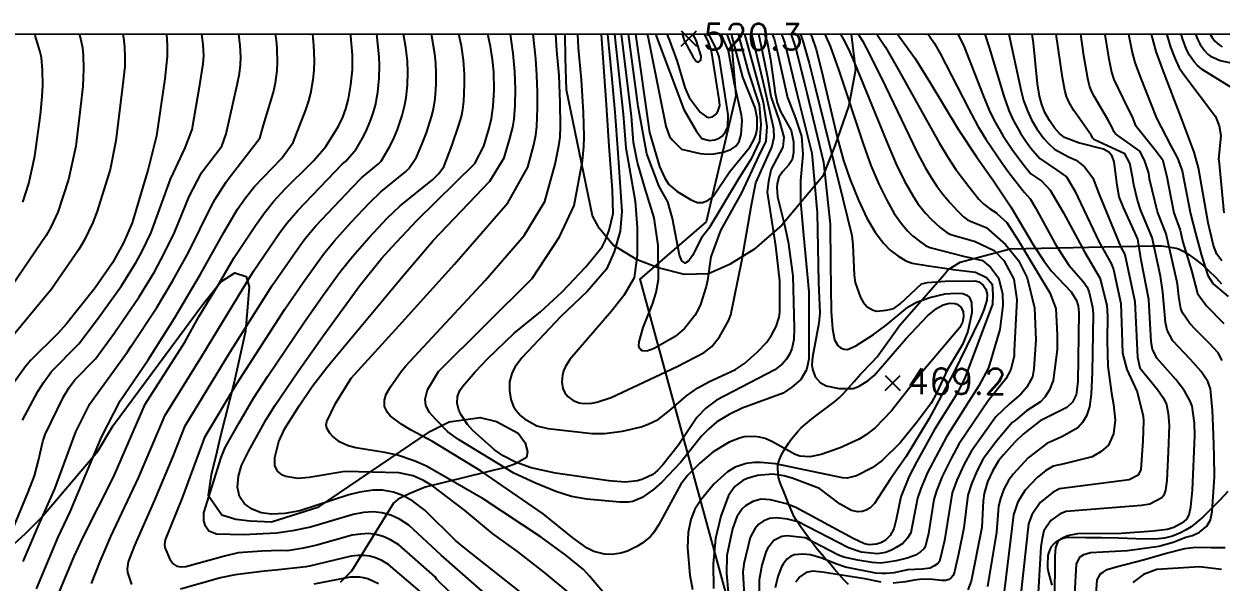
# Model space of a CAD drawing. Extents: x 197794 to 200030, y 561152 to 563931.
# Drawn here: x 199216 to 199633.7, y 563735.9 to 563930.8 of the extents above; entities that cross this region are included whole.
import ezdxf

# ---------------------------------------------------------------- set-up
doc = ezdxf.new("R2010")
doc.units = 0
for name, color, linetype in [('F0017111', 30, 'CONTINUOUS'), ('F0017114', 7, 'CONTINUOUS'), ('F0027132', 7, 'CONTINUOUS'), ('F0027217', 7, 'CONTINUOUS'), ('G0018112', 7, 'G0018112'), ('G0037213', 32, 'CONTINUOUS'), ('H0017334', 7, 'CONTINUOUS')]:
    doc.layers.add(name, color=color, linetype=linetype)
doc.styles.add('NGSW', font='romans.shx', dxfattribs={"bigfont": 'ngsw.shx'})
doc.linetypes.add('G0018112', pattern='A,25,0,[131,ltypeshp.shx,S=1.768,R=90,X=1.768,Y=-1.768],-6.75,[133,ltypeshp.shx,S=0.75,R=0,X=0,Y=0],-8.75,0,[131,ltypeshp.shx,S=1.768,R=270,X=-1.768,Y=1.768]', length=40.5)

# ---------------------------------------------------------------- blocks, each defined once
blk = doc.blocks.new('F0027217')
at = {"layer": 'F0027217'}
for p, q in [((-2.652, 2.652), (2.652, -2.652)), ((-2.652, -2.652), (2.652, 2.652))]:
    blk.add_line(p, q, dxfattribs=at)

msp = doc.modelspace()

# ---------------------------------------------------------------- linework, layer by layer
at = {"layer": 'F0017111', "flags": 128}
for points, elevation in [([(199235.299, 563927.244), (199235.84, 563925.25), (199236.43, 563922.4), (199236.69, 563919.88), (199236.79, 563915.1), (199236.49, 563908.96), (199235.77, 563901.89), (199234.05, 563888.06), (199231.52, 563876.47), (199227.8, 563864.98), (199225.37, 563859.8), (199223.77, 563856.84), (199199.67, 563821.57)], 390), ([(199205.21, 563738.12), (199217.44, 563767.31), (199219.62, 563772.98), (199221.05, 563778.28), (199222.55, 563784.99), (199223.43, 563787.44), (199229.84, 563800.55), (199231.75, 563803.78), (199233.79, 563806.52), (199240.94, 563813.81), (199247.58, 563822.94), (199256.15, 563835.5), (199261.5, 563844.22), (199264.92, 563850.6), (199268.52, 563857.98), (199273.69, 563870.47), (199277.97, 563878.72), (199278.9, 563880.02), (199285.07, 563888.07), (199286.55, 563892.41), (199290.43, 563909.46), (199291.19, 563913.49), (199291.53, 563916.44), (199291.63, 563919.15), (199291.44, 563923.27), (199290.92, 563927.236)], 410), ([(199250.52, 563927.242), (199250.77, 563925.91), (199251.11, 563922.71), (199251.22, 563919.3), (199251.14, 563915.84), (199250.43, 563908.88), (199248.09, 563889.97), (199246.09, 563879.99), (199241.5, 563865.39), (199240.04, 563861.41), (199237.1, 563855.34), (199235.19, 563852.01), (199225.6, 563838.11), (199209.39, 563818.57)], 395), ([(199215.5, 563792.41), (199220.81, 563802.48), (199222.9, 563805.73), (199225.62, 563809.38), (199235.16, 563819.1), (199241.7, 563827.64), (199250, 563839.27), (199255.17, 563847.55), (199257.14, 563851.15), (199260.35, 563857.97), (199267.15, 563876.59), (199268.12, 563878.74), (199272.24, 563887.5), (199274.66, 563893.95), (199277.53, 563910.18), (199278.56, 563916.86), (199278.74, 563919.73), (199278.56, 563923.62), (199278.06, 563927.238)], 405), ([(199215.56, 563868.55), (199217.66, 563875.02), (199219.84, 563884.61), (199221.72, 563899.04), (199222.38, 563905.41), (199222.54, 563909.22), (199222.46, 563914.65), (199222.09, 563919), (199221.58, 563921.36), (199219.95, 563926.73), (199219.761, 563927.246)], 385), ([(199215.75, 563743.12), (199220.79, 563755.02), (199226.8, 563768.44), (199234.12, 563788.33), (199238.94, 563798.14), (199252.07, 563816.24), (199253.45, 563818.23), (199262.31, 563831.74), (199267.84, 563840.89), (199271.24, 563846.98), (199273.48, 563851.22), (199281.2, 563866.84), (199282.74, 563869.6), (199286.38, 563875.41), (199287.64, 563877), (199298.28, 563890.9), (199299.56, 563895.37), (199303.01, 563906.97), (199303.73, 563910.22), (199304.31, 563914.45), (199304.47, 563917.32), (199304.36, 563922.15), (199304.1, 563925.08), (199303.719, 563927.235)], 415), ([(199220.35, 563733.48), (199227.94, 563751.62), (199232.11, 563760.39), (199243.07, 563786.43), (199249.61, 563799.17), (199259.33, 563813.52), (199268.47, 563827.97), (199277.57, 563843.36), (199285.76, 563857.99), (199290.54, 563866.1), (199293.27, 563870.03), (199296.39, 563873.97), (199305.86, 563883.82), (199309.93, 563889.4), (199314.38, 563900.78), (199315.43, 563903.91), (199316.12, 563906.63), (199316.93, 563911.39), (199317.25, 563914.66), (199317.35, 563917.95), (199317.16, 563923.3), (199316.73, 563927.233)], 420), ([(199239.6, 563735.36), (199242.56, 563743.02), (199246.31, 563751.74), (199255.95, 563772.3), (199265.27, 563794.18), (199278.11, 563814.79), (199296.12, 563844.44), (199305.3, 563857.97), (199307.83, 563861.3), (199311.5, 563865.59), (199327.06, 563881.84), (199328.32, 563882.9), (199331.94, 563887.08), (199334.09, 563890.92), (199335.27, 563893.14), (199336.85, 563896.69), (199337.84, 563899.56), (199338.6, 563902.4), (199339.45, 563906.99), (199339.96, 563911.86), (199340.09, 563916.41), (199339.94, 563919.3), (199339.129, 563927.23)], 430), ([(199253.61, 563735.09), (199252.26, 563739.24), (199252.14, 563740.55), (199252.51, 563742.97), (199254.72, 563748.71), (199261.5, 563764.2), (199267.91, 563779.52), (199272.25, 563790.42), (199287.86, 563816), (199302.65, 563839.46), (199312.27, 563853.33), (199314.16, 563855.83), (199317.87, 563860.23), (199330.59, 563873.79), (199333.81, 563876.98), (199339.75, 563881.86), (199340.63, 563882.8), (199343.47, 563887.61), (199344.92, 563890.57), (199346.31, 563893.87), (199347.93, 563898.83), (199348.78, 563902.06), (199349.32, 563904.93), (199349.79, 563909.34), (199349.96, 563913.95), (199349.8, 563917.93), (199349.2, 563922.56), (199348.421, 563927.229)], 435), ([(199383.23, 563714.19), (199360.1, 563736.82), (199359.42, 563737.66), (199346.76, 563748.88), (199343.93, 563750.63), (199341.34, 563751.79), (199338.77, 563752.49), (199336.26, 563752.8), (199333.48, 563752.65), (199330.54, 563752.23), (199318.2, 563748.79), (199313.58, 563747.73), (199307.98, 563746.82), (199305.52, 563746.9), (199298.98, 563746.73), (199290.73, 563746.07), (199285.93, 563744.89), (199273.81, 563741.54), (199272.45, 563741.26), (199270.86, 563741.11), (199269.62, 563741.36), (199267.84, 563742.54), (199267.29, 563743.3), (199265.32, 563747.98), (199265.16, 563748.96), (199265.41, 563750.58), (199271.29, 563765.27), (199279.23, 563786.66), (199290.12, 563804.99), (199307.06, 563831.22), (199313.38, 563840.47), (199320.49, 563850.36), (199324.24, 563854.86), (199330.2, 563861.55), (199336.65, 563868.36), (199340.55, 563872.13), (199349.16, 563879.1), (199350.23, 563880.25), (199352.94, 563884.27), (199354.87, 563888.64), (199356.44, 563892.77), (199358.21, 563898.27), (199358.92, 563901.04), (199359.48, 563904.63), (199359.8, 563909.64), (199359.84, 563913.56), (199359.68, 563917.02), (199359.3, 563920.3), (199358.215, 563927.227)], 440), ([(199391.96, 563718.59), (199361.62, 563745.24), (199350.29, 563755.71), (199346.98, 563757.85), (199344, 563759.19), (199340.9, 563760.05), (199337.87, 563760.38), (199334.49, 563760.13), (199330.9, 563759.52), (199315.94, 563755.06), (199309.71, 563753.8), (199304.14, 563752.92), (199292.59, 563752.43), (199283.19, 563752.62), (199280.45, 563753.7), (199279.38, 563755.46), (199278.79, 563757.22), (199278.79, 563760.06), (199284.75, 563779.35), (199286.2, 563782.89), (199291.04, 563791.51), (199296.12, 563800.09), (199301.1, 563807.79), (199313.88, 563826.8), (199320.16, 563835.68), (199326.2, 563844.06), (199330.61, 563849.5), (199336.41, 563856.22), (199342.71, 563862.94), (199347.29, 563867.28), (199358.57, 563876.34), (199360.68, 563878.42), (199362.54, 563880.88), (199365.32, 563888.2), (199367.76, 563895.36), (199368.64, 563898.44), (199369.12, 563900.85), (199369.45, 563903.7), (199369.75, 563909.56), (199369.74, 563913.24), (199369.39, 563918.13), (199368.62, 563923.08), (199367.764, 563927.226)], 445), ([(199406.56, 563731.78), (199397.62, 563739.19), (199388.22, 563746.53), (199379.46, 563752.82), (199369.65, 563761), (199358.57, 563769.5), (199355.36, 563771.4), (199351.8, 563772.95), (199346.78, 563774.08), (199327.94, 563774.46), (199315.51, 563772.43), (199311.54, 563772.1), (199307.31, 563772.75), (199306.15, 563773.23), (199304.42, 563774.66), (199303.53, 563776.59), (199303.5, 563779.41), (199304.9, 563784.98), (199307.05, 563789.5), (199311.99, 563797.4), (199316.61, 563804.12), (199321.65, 563810.83), (199323.73, 563813.31), (199347.61, 563842.04), (199358.77, 563855.16), (199378.6, 563875.86), (199383.49, 563884.01), (199385.55, 563890.78), (199386.55, 563894.72), (199386.98, 563897.49), (199387.37, 563902.25), (199387.47, 563907.93), (199387.24, 563914.13), (199386.66, 563920.44), (199385.801, 563927.224)], 455), ([(199427.03, 563721.73), (199413.34, 563737.93), (199411.18, 563740.24), (199405.1, 563745.29), (199396.41, 563751.55), (199376.24, 563764.92), (199356.39, 563776.31), (199352.17, 563778.21), (199346.28, 563780.2), (199341.96, 563781.17), (199331.83, 563782.78), (199329.13, 563783.41), (199326.12, 563784.87), (199323.66, 563786.83), (199322.67, 563787.93), (199321.7, 563789.65), (199321.49, 563790.77), (199321.7, 563791.98), (199324.69, 563798.29), (199330.16, 563807.13), (199346.96, 563825.42), (199366.21, 563846.85), (199384.81, 563868.28), (199391.79, 563880.78), (199393.95, 563888.57), (199394.64, 563891.87), (199394.97, 563894.93), (199395.21, 563901.45), (199395.21, 563907.03), (199394.98, 563912.83), (199394.55, 563918.56), (199393.708, 563927.222)], 460), ([(199480.34, 563927.211), (199481.45, 563924.06), (199482.78, 563918.73), (199485.74, 563906.17), (199490.86, 563885.6), (199492.73, 563864.86), (199493.24, 563840.53), (199493.7, 563829.84), (199493.34, 563826.26), (199491.12, 563814.36), (199490.9, 563811.76), (199491.1, 563810.21), (199492.1, 563807.51), (199493.8, 563805.54), (199495.95, 563804.38), (199500.47, 563803.5), (199505.28, 563803.51), (199507.17, 563804.19), (199510.4, 563806.18), (199512.6, 563808.02), (199523.74, 563820.86), (199531.27, 563828.8), (199534.37, 563831.41), (199536.74, 563832.65), (199538.91, 563833.23), (199540.8, 563833.18), (199541.59, 563832.88), (199542.87, 563831.81), (199543.67, 563830.31), (199543.86, 563828.52), (199543.47, 563826.59), (199542.56, 563824.73), (199528.52, 563808.13), (199518.67, 563795.7), (199513, 563789.79), (199509.64, 563787.16), (199507.41, 563785.81), (199500.78, 563782.71), (199494.21, 563780.39), (199490.16, 563779.61), (199486.73, 563779.87), (199485.08, 563780.37), (199476.96, 563784.92), (199474.62, 563785.96), (199472.69, 563786.49), (199470.85, 563786.75), (199467.34, 563786.58), (199465.61, 563786.17), (199462.06, 563784.77), (199456.45, 563781.37), (199451.77, 563777.4), (199447.6, 563773.23), (199445.23, 563770.02), (199437.37, 563755.76), (199435.66, 563753.03), (199434.59, 563751.79), (199431.94, 563749.59), (199429.78, 563748.27), (199426.61, 563746.69), (199424.29, 563746.01), (199421.28, 563745.57), (199418.52, 563745.64), (199414.8, 563746.53), (199412.46, 563747.71), (199407.51, 563751.38), (199397.19, 563759.73), (199375.52, 563774.61), (199358.56, 563784.99), (199351.1, 563788.94), (199347.86, 563790.91), (199343.78, 563793.98), (199342.87, 563795.05), (199341.84, 563797.2), (199341.77, 563799.4), (199342.41, 563801.53), (199343.86, 563804.1), (199347.58, 563809.36), (199349.27, 563811.44), (199376.93, 563841.16), (199390.49, 563856.91), (199397.71, 563868.72), (199401.33, 563881.85), (199402.62, 563888.18), (199403.03, 563891.28), (199403.19, 563895.05), (199403.13, 563903.31), (199402.7, 563912.78), (199401.96, 563921.47), (199401.584, 563927.221)], 465), ([(199477.08, 563927.211), (199477.7, 563925.59), (199478.6, 563922.24), (199482.25, 563905.51), (199482.36, 563905.08), (199485.25, 563897.87), (199487.29, 563891.58), (199487.8, 563885.13), (199486.95, 563876.08), (199486.95, 563868.6), (199487.97, 563857.05), (199489.88, 563837.17), (199489.85, 563813.77), (199489.04, 563809.93), (199487.04, 563806.66), (199483.96, 563803.95), (199480.87, 563801.85), (199466.55, 563796.66), (199462.1, 563794.45), (199457.74, 563791.78), (199454.9, 563789.36), (199452.37, 563786.81), (199445.18, 563777.73), (199438.59, 563770.74), (199435.69, 563768.25), (199431.68, 563765.45), (199428.42, 563764.04), (199426.89, 563763.74), (199423.92, 563763.74), (199412.36, 563764.79), (199407.02, 563765.77), (199401.54, 563767.53), (199394.24, 563770.5), (199386.88, 563773.86), (199367.65, 563785.67), (199363.92, 563788.35), (199359.54, 563792.71), (199357.44, 563795.12), (199356.17, 563797.55), (199356.01, 563799.76), (199356.82, 563802.98), (199360.62, 563809.37), (199393.34, 563841.82), (199402.9, 563856.39), (199407.99, 563867.4), (199410.86, 563882.91), (199411.34, 563887.85), (199411.42, 563891.5), (199411.17, 563899.86), (199410.5, 563911.2), (199409.54, 563922.44), (199409.308, 563927.22)], 470), ([(199419.582, 563927.219), (199421.03, 563912.81), (199422.17, 563899.92), (199423.18, 563885.75), (199424.65, 563865.25), (199424.01, 563858.38), (199421.93, 563851.19), (199419.31, 563845.18), (199412.52, 563837.37), (199403.31, 563828.65), (199389.78, 563814.25), (199387.26, 563810.9), (199386.2, 563808.71), (199385.45, 563805.8), (199385.35, 563802.8), (199385.93, 563799.61), (199386.82, 563797.23), (199387.68, 563795.8), (199389.36, 563793.94), (199390.69, 563792.85), (199394.94, 563790.46), (199398.83, 563789.52), (199414.2, 563787.75), (199418.5, 563787.81), (199424.82, 563788.55), (199431.34, 563790.09), (199433.83, 563790.97), (199437.24, 563792.68), (199441.01, 563795.52), (199447.16, 563800.89), (199451.11, 563803.76), (199455.19, 563805.92), (199464.21, 563810.09), (199467.46, 563812.2), (199471.87, 563816.18), (199475.15, 563819.68), (199476.84, 563822.06), (199478.47, 563825.15), (199479.49, 563828.42), (199479.73, 563830.17), (199479.69, 563841.1), (199478.33, 563853.34), (199475.46, 563871.97), (199475.89, 563875.84), (199476.75, 563879.85), (199480.91, 563887.74), (199481.2, 563891.18), (199479.62, 563897.05), (199476.68, 563905.45), (199475.55, 563912.02), (199473.65, 563921.16), (199472.395, 563927.212)], 480), ([(199422.044, 563927.219), (199425.05, 563899.22), (199425.96, 563887.53), (199429.28, 563868.92), (199429.92, 563859.65), (199429.92, 563850.07), (199428.96, 563842.12), (199425.34, 563835.99), (199421.03, 563830.43), (199406.51, 563813.63), (199404.94, 563811.16), (199404.29, 563809.65), (199403.85, 563808.11), (199403.61, 563805.78), (199404.05, 563803.44), (199404.75, 563801.98), (199405.76, 563800.71), (199407.65, 563799.27), (199409.75, 563798.46), (199411.2, 563798.25), (199414.17, 563798.38), (199415.93, 563798.72), (199420.91, 563800.29), (199443.89, 563811.15), (199453.29, 563816.04), (199455.99, 563818.11), (199458.64, 563821.47), (199461.81, 563827.14), (199462.69, 563829.17), (199466.47, 563847.99), (199469.88, 563867.55), (199471.31, 563875.29), (199476.9, 563887.74), (199477.76, 563891.18), (199477.61, 563894.18), (199475.31, 563904.46), (199473.91, 563910.71), (199470.017, 563927.212)], 485), ([(199467.459, 563927.212), (199473.93, 563903.47), (199475.18, 563894.97), (199474.86, 563889.85), (199472.3, 563884.58), (199466.39, 563871.8), (199459.04, 563858.69), (199455.68, 563849.48), (199454.55, 563841.22), (199454.04, 563839.06), (199452.01, 563832.79), (199451.12, 563830.77), (199450.02, 563829.01), (199446.43, 563824.42), (199443.26, 563821.62), (199435.85, 563817.46), (199433.28, 563816.55), (199431.86, 563816.6), (199431.2, 563816.93), (199430.76, 563817.51), (199430.56, 563818.37), (199430.66, 563819.79), (199432, 563824.81), (199435.33, 563832.92), (199436.58, 563836.96), (199437.36, 563841.58), (199437.28, 563853.42), (199435.84, 563863.01), (199432.8, 563873.24), (199430.08, 563882.34), (199428.73, 563889.31), (199427.93, 563898.52), (199424.5, 563927.218)], 490), ([(199465.139, 563927.213), (199468.77, 563913.81), (199472.56, 563902.47), (199473.1, 563895.6), (199472.62, 563889.85), (199469.59, 563883.46), (199465.59, 563877.07), (199455.01, 563859.33), (199452.42, 563856.03), (199449.3, 563849.91), (199447.98, 563848.05), (199446.67, 563847.27), (199445.48, 563848.02), (199444.76, 563849.97), (199442.23, 563862.85), (199440.63, 563868.6), (199437.6, 563874.03), (199433.28, 563885.38), (199430.26, 563901.97), (199426.94, 563927.218)], 495), ([(199433.441, 563927.217), (199433.81, 563925.93), (199440.01, 563895.08), (199441.29, 563891.48), (199442.26, 563890.17), (199445.4, 563887), (199451.93, 563885.53), (199454.54, 563885.32), (199456.72, 563885.46), (199459.92, 563886.02), (199462.68, 563886.87), (199464.37, 563888.05), (199465.59, 563889.68), (199466.29, 563892.18), (199466.55, 563897.07), (199466.41, 563898.95), (199463.94, 563909.84), (199461.87, 563921.38), (199459.268, 563927.214)], 505), ([(199436.381, 563927.217), (199446.2, 563900.83), (199450.53, 563893.44), (199452.49, 563890.73), (199455.14, 563890.1), (199457.06, 563890.29), (199458.84, 563890.99), (199459.6, 563891.55), (199460.83, 563893.05), (199461.56, 563894.88), (199461.69, 563899.01), (199458.62, 563919.32), (199457.45, 563922.37), (199454.908, 563927.214)], 510), ([(199440.312, 563927.216), (199441.28, 563925), (199443.89, 563917.67), (199446.64, 563908.6), (199448.11, 563905.05), (199451.94, 563899.98), (199454.13, 563898.3), (199454.98, 563898.09), (199456.19, 563898.3), (199457.59, 563899.39), (199458.14, 563900.24), (199458.74, 563902.33), (199458.61, 563904.38), (199455.88, 563921.41), (199454.73, 563924.72), (199453.408, 563927.214)], 515), ([(199445.79, 563927.215), (199445.78, 563927.04), (199446.31, 563924.97), (199449.51, 563919.2), (199450.51, 563917.81), (199451.41, 563917.45), (199452.14, 563918.08), (199452.25, 563919.52), (199450.62, 563924.71), (199449.548, 563927.215)], 520), ([(199483.58, 563927.21), (199484.18, 563925.68), (199485.26, 563922.2), (199488.2, 563910.44), (199489, 563907.21), (199494.94, 563882.54), (199497.32, 563860.79), (199497.4, 563847.09), (199497.67, 563830.37), (199498.11, 563824.33), (199498.83, 563820.47), (199499.91, 563818.51), (199500.92, 563817.64), (199502.12, 563817.17), (199503.39, 563817.13), (199506.21, 563818.35), (199512.45, 563822.32), (199516.86, 563825.63), (199524.39, 563831.84), (199527.46, 563833.57), (199532.01, 563835.29), (199537.4, 563836.51), (199541.14, 563836.8), (199543.57, 563836.6), (199544.99, 563836.11), (199545.89, 563835.23), (199546.55, 563833.5), (199546.75, 563829.98), (199545.3, 563823.34), (199543.42, 563818.82), (199538.18, 563810.07), (199534.38, 563801.8), (199532.5, 563798.39), (199527.65, 563791.85), (199521.7, 563784.55), (199515.48, 563778.28), (199511.93, 563775.72), (199506.46, 563772.93), (199503.19, 563772.22), (199501.55, 563772.23), (199478.2, 563777.11), (199472.97, 563777.59), (199470.94, 563777.61), (199468.02, 563777.25), (199464.11, 563776.01), (199461.42, 563774.38), (199456.73, 563770.06), (199452.42, 563764.84), (199450.13, 563761.29), (199448.62, 563757.75), (199447.74, 563753.24), (199447.53, 563747.82), (199448.28, 563738.32), (199449.27, 563733.31)], 460), ([(199486.93, 563927.21), (199487.93, 563924.37), (199489.96, 563917.06), (199492.23, 563908.25), (199501.68, 563869.66), (199504.8, 563856.9), (199505.15, 563853.68), (199505.66, 563842.99), (199506, 563840.47), (199507.83, 563835.29), (199508.78, 563833.56), (199510.24, 563831.95), (199512.25, 563830.77), (199513.55, 563830.43), (199516.82, 563830.77), (199519.5, 563831.46), (199521.73, 563832.98), (199529.14, 563840.02), (199531.24, 563840.43), (199537.44, 563840.94), (199547.73, 563841.12), (199549.19, 563840.67), (199550.73, 563839.55), (199551.65, 563838.2), (199552.1, 563836.43), (199552, 563834.32), (199550.93, 563830.93), (199549.73, 563828.13), (199540.23, 563808.56), (199531.88, 563793.02), (199523.8, 563779.7), (199518.31, 563771.92), (199512.76, 563763.29), (199511.1, 563761.66), (199509.83, 563760.94), (199508.42, 563760.53), (199506.91, 563760.44), (199504.74, 563760.86), (199500.83, 563763.04), (199493.59, 563768.61), (199484, 563772.16), (199481.1, 563772.98), (199477.2, 563773.58), (199471.93, 563773.12), (199468.37, 563772.08), (199466.79, 563771.34), (199464.01, 563769.24), (199461.81, 563766.17), (199459.18, 563758.86), (199457.3, 563751.14), (199456.48, 563742.28), (199456.55, 563733.61)], 455), ([(199495.411, 563927.209), (199495.81, 563926.39), (199497.29, 563922.95), (199500.27, 563914.54), (199508.84, 563888.9), (199511.53, 563881.37), (199514.31, 563874.81), (199517.13, 563869.01), (199519.68, 563864.54), (199522.05, 563861.15), (199524.31, 563858.5), (199526.07, 563856.83), (199528.97, 563854.52), (199530.61, 563853.44), (199532.11, 563852.73), (199536.59, 563851.51), (199543.84, 563849.69), (199550.46, 563848.15), (199553.18, 563845.88), (199556.05, 563842.1), (199557.41, 563836.67), (199557.56, 563832.43), (199556.51, 563824.12), (199552.5, 563810.65), (199549.2, 563804.39), (199545.72, 563798.93), (199537.93, 563786.58), (199535.08, 563781.41), (199531.29, 563774.1), (199528.9, 563768.51), (199527.81, 563765.16), (199525.46, 563753.13), (199524.16, 563751.13), (199522.59, 563749.34), (199520.37, 563747.91), (199518.64, 563747), (199516.59, 563746.17), (199513.78, 563745.73), (199508.09, 563746.37), (199503.71, 563747.84), (199486.13, 563756.92), (199482.38, 563757.87), (199478.6, 563758.37), (199476.12, 563758.12), (199473.9, 563757.19), (199472.41, 563756.15), (199471.01, 563754.44), (199469.43, 563751.47), (199467.13, 563742.23), (199466.86, 563739.32), (199467.24, 563731.17)], 445), ([(199500.931, 563927.208), (199501.86, 563925.55), (199503.81, 563921.69), (199505.72, 563917.39), (199517.19, 563889.19), (199520.31, 563881.84), (199523.25, 563875.89), (199526.25, 563870.61), (199528.04, 563867.88), (199530.51, 563864.74), (199532.43, 563862.67), (199535.65, 563859.69), (199537.96, 563857.95), (199539.43, 563857.27), (199547.53, 563854.88), (199547.83, 563854.78), (199554.54, 563851.62), (199557.87, 563848.15), (199561.34, 563841.65), (199562.4, 563834.4), (199561.53, 563816.72), (199561.52, 563814.82), (199560.33, 563810.13), (199558.59, 563806.82), (199555.37, 563802.74), (199552.44, 563799.16), (199542.2, 563784.03), (199539.58, 563779.23), (199536.37, 563772.78), (199534.39, 563767.77), (199533.52, 563764.72), (199531.55, 563752.87), (199530.56, 563748.52), (199529.97, 563747.54), (199528.76, 563746.43), (199527.02, 563745.3), (199524.15, 563744.21), (199520.33, 563743.34), (199517.42, 563742.78), (199514.94, 563742.52), (199511.94, 563742.75), (199506.9, 563743.5), (199502.1, 563744.56), (199500.19, 563745.27), (199488.58, 563751.29), (199482.31, 563752.03), (199480.45, 563751.85), (199477.67, 563750.37), (199475.46, 563747.59), (199474.86, 563746.35), (199473.46, 563741.81), (199472.51, 563736.62), (199472.52, 563732.38)], 440), ([(199507.072, 563927.207), (199508.54, 563924.8), (199511.17, 563919.97), (199516.61, 563908.89), (199527.67, 563885.88), (199530.42, 563880.68), (199532.5, 563877.13), (199534.46, 563874.16), (199536.6, 563871.29), (199539.15, 563868.24), (199541.71, 563865.47), (199543.78, 563863.46), (199545.23, 563862.37), (199547.11, 563861.52), (199551.7, 563859.72), (199558.47, 563853.74), (199563, 563848.15), (199566.03, 563842.1), (199568.6, 563831.68), (199569.06, 563820.45), (199568.41, 563810.28), (199567.92, 563807.51), (199565.95, 563803.96), (199563.87, 563801.5), (199559.83, 563798.14), (199555.13, 563793.56), (199546.46, 563781.48), (199544.07, 563777.06), (199541.46, 563771.46), (199539.88, 563767.02), (199537.15, 563750.44), (199536.23, 563746.41), (199535.45, 563743.11), (199534.75, 563742.3), (199533.41, 563741.42), (199532.13, 563740.72), (199529.34, 563740.37), (199524.27, 563740.14), (199519.57, 563739.15), (199516.81, 563738.91), (199515.31, 563738.91), (199513.28, 563738.97), (199502.62, 563741.13), (199499.25, 563742.24), (199494.33, 563744.2), (199490.42, 563745.35), (199487.72, 563745.63), (199484.77, 563745.42), (199483.48, 563744.77), (199482.18, 563743.91), (199480.9, 563742.11), (199480.29, 563741.22), (199479.08, 563737.79), (199478.15, 563733.91)], 435), ([(199513.523, 563927.206), (199516.55, 563922.61), (199520.82, 563915.37), (199535.36, 563889.29), (199538.4, 563884.19), (199541.18, 563879.96), (199545.64, 563873.94), (199549.22, 563869.59), (199550.96, 563867.79), (199552.88, 563866.33), (199555.39, 563864.63), (199555.47, 563864.54), (199558.92, 563861.44), (199562.85, 563855.25), (199569.2, 563844.82), (199573.89, 563836.82), (199576, 563831.38), (199576.51, 563822.17), (199576.48, 563817.13), (199575.14, 563806.23), (199573.85, 563802.97), (199572.18, 563800.41), (199570.69, 563798.83), (199565.76, 563795.67), (199561.85, 563792.33), (199560.82, 563791.56), (199555.32, 563785.13), (199550.72, 563778.93), (199548.56, 563774.89), (199546.55, 563770.13), (199545.37, 563766.27), (199543.95, 563754.77), (199542.19, 563746.18), (199540.7, 563739.43), (199540.22, 563738.23), (199539.36, 563737.25), (199538.68, 563736.73), (199537.67, 563736.43), (199536.09, 563736.43), (199532.95, 563736.73), (199529.4, 563736.94), (199526.65, 563736.56), (199523.58, 563735.93), (199519.25, 563735.56)], 430), ([(199531.307, 563927.204), (199531.9, 563926.46), (199533.66, 563923.9), (199535.66, 563920.45), (199545.52, 563901.18), (199548.81, 563895.03), (199551.59, 563890.51), (199557.26, 563882.12), (199559.58, 563878.87), (199564.96, 563872.02), (199567.04, 563869.69), (199568.98, 563866.52), (199575.74, 563854.2), (199577.76, 563850.85), (199580.52, 563846.54), (199585.62, 563840.88), (199586.94, 563838.81), (199587.69, 563836.95), (199588.87, 563831.83), (199589.05, 563829.43), (199588.72, 563809.08), (199588.38, 563801.48), (199587.73, 563797.02), (199586.75, 563793.98), (199585.34, 563791.59), (199583.71, 563789.74), (199578.17, 563786.59), (199572.85, 563784.23), (199566.32, 563779.23), (199561.1, 563773.6), (199559.56, 563771.32), (199557.92, 563768.28), (199556.68, 563765.05), (199556.07, 563762.42), (199555.34, 563753.27), (199552.24, 563734.36)], 420), ([(199541.849, 563927.202), (199542.47, 563926.13), (199544.04, 563922.72), (199550.65, 563905.73), (199552.72, 563900.67), (199554.4, 563897.32), (199557.53, 563891.82), (199560.78, 563886.87), (199564.47, 563881.95), (199567.27, 563878.46), (199571.18, 563875.84), (199574.1, 563872.73), (199578.76, 563864.77), (199586.04, 563851.2), (199591.54, 563841.91), (199593.78, 563832.5), (199594.02, 563828.85), (199593.99, 563820.12), (199594.22, 563811.32), (199595.4, 563801.86), (199596.19, 563797.92), (199596.71, 563792.4), (199596.19, 563787.67), (199594.35, 563783.73), (199591.85, 563781.5), (199588.7, 563779.66), (199578.97, 563777.19), (199575.1, 563776.31), (199572.59, 563774.79), (199569.48, 563772.34), (199565.29, 563767.97), (199562.78, 563763.85), (199561.27, 563759.32), (199558, 563732.55)], 415), ([(199551.24, 563927.201), (199552.78, 563922.54), (199557.88, 563905.53), (199559.59, 563900.58), (199561.08, 563897.4), (199563.76, 563892.57), (199565.51, 563889.88), (199567.33, 563887.44), (199570.5, 563883.82), (199576.23, 563879.85), (199579.79, 563877.39), (199582.64, 563872.47), (199591.14, 563854.6), (199595.31, 563847.16), (199596.14, 563845.01), (199598.69, 563833.18), (199599.09, 563823.12), (199599.35, 563815.75), (199600.82, 563810.15), (199604.36, 563802.33), (199606.49, 563793.79), (199606.64, 563792.22), (199606.43, 563785.22), (199605.67, 563775.14), (199604.75, 563773.18), (199601.57, 563771.53), (199577.36, 563768.39), (199575.08, 563767.26), (199570.61, 563763.65), (199567.64, 563759.41), (199566.47, 563756.22), (199563.75, 563730.74)], 410), ([(199559.62, 563927.2), (199563.97, 563907.29), (199564.8, 563904.07), (199566.1, 563900.46), (199567.55, 563897.28), (199569.39, 563894.19), (199571.88, 563890.76), (199573.3, 563889.11), (199575.55, 563886.99), (199580.44, 563884.41), (199583.16, 563883.22), (199586.01, 563880.82), (199588.98, 563877.07), (199591.13, 563871.25), (199598.68, 563852.8), (199600.15, 563850.3), (199603.59, 563833.85), (199604.5, 563814.37), (199605.33, 563810.72), (199611.54, 563803.07), (199613.54, 563800.08), (199614.59, 563797.9), (199615.18, 563794.79), (199615.55, 563790.7), (199615.27, 563781.37), (199614.73, 563771.4), (199614.26, 563767.93), (199613.71, 563766.22), (199613.03, 563765.32), (199608.79, 563763.12), (199605.95, 563762.58), (199579.61, 563760.47), (199577.56, 563759.73), (199574.23, 563757.37), (199571.82, 563753.77), (199571.24, 563751.13), (199570.75, 563748.17), (199569.86, 563732.12)], 405), ([(199582.59, 563729.5), (199583.27, 563742.25), (199584.5, 563744.64), (199585.77, 563745.51), (199588.11, 563746.24), (199601.06, 563746.9), (199611.94, 563748.38), (199616.98, 563749.85), (199621.34, 563751.57), (199623.73, 563752.13), (199626.19, 563753.31), (199628.74, 563755.4), (199630.05, 563757.62), (199630.6, 563760.55), (199631.45, 563772.67), (199631.26, 563780.01), (199631.17, 563783.97), (199631.01, 563787.34), (199630.66, 563795.92), (199630.02, 563803.39), (199629.06, 563805.91), (199626.77, 563809.4), (199623.07, 563813.64), (199616.88, 563820.07), (199614.89, 563823.87), (199614.32, 563826.49), (199613.39, 563837.12), (199612.51, 563842.72), (199609.64, 563856.16), (199605.69, 563865.59), (199604.54, 563869.25), (199603.26, 563874.55), (199602.92, 563876.76), (199601.82, 563882.14), (199600.11, 563885.45), (199589.58, 563890.34), (199588.91, 563890.89), (199588.33, 563891.95), (199585.09, 563896.57), (199582.26, 563900.57), (199580.59, 563903.57), (199579.8, 563905.42), (199579.2, 563907.64), (199578.4, 563912.04), (199576.19, 563927.198)], 395), ([(199634.08, 563813.3), (199632.72, 563815.9), (199629.52, 563819.3), (199624.84, 563823.96), (199622.8, 563826.12), (199620.2, 563829.86), (199619.63, 563831.38), (199618.96, 563835.61), (199618.52, 563839.87), (199618.3, 563841.05), (199614.53, 563857.44), (199611.45, 563865.19), (199608.77, 563876.7), (199608.47, 563878.67), (199606.97, 563883.15), (199605.29, 563886.28), (199596.89, 563892.41), (199596.32, 563893.2), (199595.93, 563894.11), (199594.19, 563897.38), (199589.47, 563905.33), (199588.5, 563907.25), (199587.8, 563909.13), (199587.16, 563911.66), (199585.81, 563919.63), (199584.76, 563927.196)], 390), ([(199593.061, 563927.195), (199593.09, 563927.02), (199594.39, 563919.1), (199595.5, 563913.87), (199596.31, 563911.41), (199599.44, 563904.88), (199602.84, 563897.73), (199603.75, 563895.52), (199610.67, 563886.84), (199613.25, 563883.48), (199614.63, 563878), (199617.21, 563864.79), (199619.43, 563858.71), (199620.37, 563854.59), (199623.34, 563844.64), (199625.43, 563836.63), (199628.56, 563832.29), (199634.66, 563826.19)], 385), ([(199589.59, 563725.04), (199590.47, 563736.63), (199591.64, 563738.73), (199592.59, 563739.38), (199593.98, 563740.29), (199597.1, 563741.17), (199606.99, 563743.71), (199614.23, 563745.84), (199621.04, 563747.65), (199624.74, 563748.08), (199630.13, 563747.97), (199635.07, 563747.98)], 390), ([(199354.24, 563732.62), (199343.23, 563742.06), (199340.88, 563743.42), (199338.68, 563744.38), (199336.65, 563744.93), (199334.66, 563745.22), (199332.47, 563745.17), (199330.18, 563744.93), (199315.57, 563741.46), (199314.34, 563741.24), (199303.77, 563740.08), (199299.87, 563739.75), (199289.73, 563738.47), (199284.59, 563737.39), (199270.59, 563733.38)], 435), ([(199515.08, 563735.85), (199509.4, 563736.96), (199494.61, 563739.4), (199491.17, 563739.68), (199488.89, 563739.19), (199486.69, 563737.75), (199485.31, 563735.82)], 430), ([(199633.83, 563740.28), (199626.14, 563741.26), (199611.26, 563740.25), (199606.67, 563738.49), (199602.89, 563735.78)], 385), ([(199339.71, 563735.23), (199336.02, 563736.97), (199334.52, 563737.37), (199333.05, 563737.64), (199329.82, 563737.64), (199317.13, 563735.12)], 430)]:
    msp.add_lwpolyline(points, dxfattribs=dict(at, elevation=elevation))
at = {"layer": 'F0017111'}
for points, elevation in [([(199601.419, 563927.194), (199602.68, 563920.81), (199603.59, 563917.24), (199605.4, 563912.27), (199611.19, 563897.84), (199616.16, 563888.19), (199618.52, 563883.93), (199620.16, 563879.45), (199622.97, 563864.4), (199624.75, 563857.69), (199626.86, 563849.92), (199629.04, 563842.93), (199630.94, 563840.03), (199636.15, 563835.57)], 380), ([(199614.77, 563927.192), (199614.87, 563926.65), (199616.02, 563922.68), (199617.5, 563918.79), (199619.11, 563915.47), (199620.64, 563913.05), (199631.76, 563898.48), (199632.98, 563895.23), (199633.58, 563891.79), (199632.81, 563883.45), (199632.85, 563883.16), (199634.63, 563864.78)], 370), ([(199644.95, 563903.75), (199627.09, 563914.9), (199625.3, 563916.32), (199624.28, 563917.47), (199622.62, 563919.9), (199621.63, 563921.83), (199620.29, 563925.31), (199619.79, 563927.192)], 365), ([(199624.79, 563927.191), (199625.41, 563925.43), (199626.23, 563923.8), (199627.73, 563921.58), (199629.13, 563920.08), (199629.95, 563919.46), (199633.38, 563917.95), (199658.54, 563912.67)], 360), ([(199629.92, 563927.19), (199630.6, 563925.97), (199631.52, 563924.79), (199633.03, 563923.41), (199634.06, 563922.78)], 355)]:
    msp.add_lwpolyline(points, dxfattribs=dict(at, elevation=elevation))
at = {"layer": 'F0017114', "flags": 128}
for points, elevation in [([(199265.72, 563927.24), (199266.02, 563923.39), (199265.94, 563919.38), (199265.13, 563911.6), (199262.23, 563891.69), (199259.35, 563880.09), (199253.78, 563861.34), (199250.77, 563854.35), (199246.88, 563847.4), (199240.79, 563838.66), (199230.86, 563826.04), (199227.89, 563822.74), (199218.37, 563813.36), (199216.52, 563811.13), (199211.58, 563804.22)], 400), ([(199227.28, 563729.78), (199233.51, 563744.86), (199236.66, 563751.59), (199247.21, 563772.54), (199258.3, 563797.95), (199272.11, 563819.68), (199277.15, 563828.73), (199283.89, 563839.74), (199289.34, 563849.19), (199296.78, 563860.43), (199299.89, 563864.79), (199303.09, 563868.75), (199307.16, 563873.15), (199316.01, 563881.88), (199317.02, 563883.01), (199321.29, 563887.93), (199325.7, 563895.05), (199327.25, 563898.16), (199328.33, 563901.06), (199329.21, 563904.58), (199330.03, 563909.5), (199330.58, 563914.78), (199330.58, 563919.8), (199330.07, 563926.64), (199329.97, 563927.231)], 425), ([(199399.24, 563724.49), (199369.79, 563747.74), (199366.62, 563750.39), (199355.93, 563760.88), (199351.69, 563764.18), (199348.38, 563765.95), (199344.94, 563767.25), (199341.11, 563767.96), (199337.86, 563767.98), (199333.16, 563767.25), (199329.37, 563766.36), (199312.2, 563760.74), (199306.98, 563759.79), (199302.4, 563759.57), (199298.81, 563760.08), (199295.58, 563761.32), (199292.94, 563763.25), (199291.21, 563765.8), (199290.49, 563769.02), (199290.81, 563772.85), (199291.92, 563776.55), (199294.43, 563781.71), (199300.56, 563792.67), (199303.69, 563797.7), (199311.73, 563809.67), (199320.7, 563822.38), (199333.16, 563839.42), (199340.8, 563848.86), (199344.42, 563852.94), (199353.13, 563862.1), (199373.32, 563881.99), (199376.48, 563888.13), (199378.26, 563894.38), (199379.18, 563897.75), (199379.76, 563902.1), (199380.04, 563907.72), (199379.89, 563914.02), (199379.48, 563918.35), (199378.76, 563922.85), (199377.813, 563927.225)], 450), ([(199474.38, 563927.211), (199475.26, 563924.45), (199476.51, 563918.37), (199477.88, 563908.28), (199477.99, 563907.12), (199478.77, 563903.25), (199480, 563900.14), (199483.72, 563893.6), (199484.55, 563889.59), (199484.54, 563885.82), (199484.02, 563883.28), (199482.86, 563881.52), (199480.61, 563879.08), (199479.38, 563877.29), (199478.78, 563875.06), (199478.68, 563873.63), (199478.91, 563870.43), (199481.41, 563860.64), (199482.63, 563854.7), (199484.22, 563842.75), (199484.69, 563824.48), (199484.57, 563820.57), (199483.91, 563817.36), (199483.13, 563815.46), (199482.04, 563813.72), (199480.65, 563812.14), (199478.03, 563810.02), (199457.66, 563799.42), (199453.9, 563796.63), (199450.82, 563793.36), (199444.24, 563783.62), (199438.91, 563776.8), (199437.01, 563774.8), (199435.41, 563773.5), (199431.97, 563771.81), (199430.08, 563771.27), (199425.81, 563770.73), (199420.03, 563771.21), (199401.49, 563773.9), (199392.95, 563775.82), (199387.45, 563777.74), (199383.2, 563779.98), (199380.17, 563782.01), (199372.65, 563788.81), (199370.74, 563790.89), (199368.52, 563794.26), (199367.77, 563795.95), (199367.17, 563798.39), (199367.27, 563800.66), (199368.06, 563802.77), (199369.1, 563804.32), (199373.47, 563809.33), (199377.84, 563813.94), (199387.07, 563822.81), (199396.22, 563830.25), (199403.8, 563837.22), (199412.02, 563845.99), (199417.71, 563852.91), (199418.92, 563855.3), (199420.19, 563858.8), (199421.63, 563864.58), (199421.37, 563872.83), (199420.71, 563880.45), (199420.14, 563888.12), (199419.23, 563902.47), (199417.493, 563927.219)], 475), ([(199429.381, 563927.218), (199434.29, 563892.88), (199437.8, 563880.95), (199439.56, 563876.9), (199441.03, 563874.7), (199443.92, 563872.3), (199448.51, 563869.51), (199450.87, 563868.44), (199452.8, 563868.42), (199454.66, 563869.09), (199456.33, 563870.4), (199462.23, 563879.23), (199469.32, 563887.73), (199470.93, 563890.75), (199471.47, 563892.42), (199471.81, 563894.22), (199471.86, 563897.96), (199471.18, 563901.48), (199466.81, 563912.12), (199462.922, 563927.213)], 500), ([(199490.47, 563927.209), (199490.86, 563926.3), (199492.37, 563921.86), (199494.17, 563915.02), (199499.89, 563890.71), (199501.98, 563883.13), (199504.21, 563876.62), (199507.17, 563869.21), (199510.1, 563862.96), (199513.02, 563858.04), (199515.86, 563854.18), (199518.25, 563851.73), (199520.91, 563849.74), (199523.68, 563848.1), (199525.86, 563847.24), (199531.63, 563846.34), (199539.68, 563845.18), (199540.21, 563845.05), (199548.04, 563844.07), (199551.82, 563842.26), (199553.78, 563839.84), (199554.09, 563836.21), (199553.94, 563832.89), (199544.4, 563807.43), (199541.73, 563801.99), (199533.67, 563789.14), (199527.5, 563778.02), (199524.89, 563772.83), (199521.91, 563765.69), (199520.35, 563757.74), (199519.48, 563754.5), (199518.23, 563752.13), (199516.46, 563750.37), (199515.01, 563749.57), (199513.41, 563749.08), (199510.89, 563748.94), (199509.28, 563749.24), (199505.33, 563751.11), (199485.28, 563761.89), (199482.09, 563763.19), (199476.53, 563764.63), (199473.25, 563764.78), (199470.32, 563764.01), (199467.71, 563762.45), (199466.6, 563761.41), (199464.77, 563758.68), (199463.23, 563754.51), (199461.26, 563745.22), (199461.16, 563738.83), (199461.68, 563732.33)], 450), ([(199520.764, 563927.205), (199521.54, 563926.22), (199526.9, 563918.7), (199532.09, 563910.43), (199541.93, 563893.98), (199548.34, 563884.4), (199554.34, 563875.92), (199560.28, 563866.9), (199568.24, 563853.46), (199571.79, 563848.02), (199574.47, 563844.46), (199581.4, 563837.19), (199583.26, 563834.24), (199583.85, 563832.31), (199584.09, 563830), (199583.66, 563805.85), (199583.12, 563801.31), (199581.9, 563798.71), (199579.9, 563796.78), (199570.59, 563792.15), (199564.63, 563787.54), (199561.7, 563784.73), (199557.74, 563780.31), (199556.08, 563778.16), (199553.89, 563774.59), (199552.22, 563770.84), (199551.04, 563766.79), (199550.69, 563764.26), (199550.21, 563754.97), (199546.48, 563736.17), (199545.28, 563733.23)], 425), ([(199575.67, 563728.99), (199575.77, 563744.94), (199576, 563748.01), (199576.87, 563750.01), (199577.86, 563751.08), (199580.05, 563752.2), (199583.69, 563752.9), (199598.87, 563752.93), (199610.05, 563753.72), (199614.88, 563754.33), (199617.15, 563755.08), (199620.86, 563757.06), (199621.78, 563757.84), (199622.55, 563759.33), (199623.15, 563762.1), (199623.72, 563768.01), (199624.51, 563787.03), (199624.4, 563791.32), (199623.59, 563797.26), (199622.93, 563799.1), (199620.98, 563802.71), (199617.92, 563806.59), (199611.44, 563813.96), (199609.78, 563817.07), (199609.32, 563819.71), (199608.5, 563834.52), (199605.82, 563848.22), (199604.88, 563854.19), (199604.59, 563855.58), (199603.73, 563857.69), (199599.59, 563866.63), (199598.13, 563870.39), (199597.38, 563874.42), (199596.33, 563882.61), (199595.69, 563884.62), (199594.5, 563886.03), (199592.67, 563887.03), (199583.99, 563889.22), (199579.09, 563891.11), (199577.36, 563892.54), (199575.59, 563894.51), (199573.79, 563897.04), (199572.23, 563899.82), (199571.1, 563902.59), (199570.29, 563905.5), (199569.63, 563909.87), (199568.28, 563924.07), (199567.8, 563927.199)], 400)]:
    msp.add_lwpolyline(points, dxfattribs=dict(at, elevation=elevation))
at = {"layer": 'F0017114', "elevation": 375}
msp.add_lwpolyline([(199633.9, 563848.1), (199632.23, 563850.32), (199631.07, 563853.44), (199629.23, 563861.26), (199625.78, 563880.53), (199624.25, 563886.02), (199620.15, 563897.14), (199613.22, 563915.07), (199611.05, 563921.18), (199609.389, 563927.193)], dxfattribs=at)
at = {"layer": 'G0018112', "flags": 128}
msp.add_lwpolyline([(199461.279, 563927.213), (199463.01, 563922.42), (199464.43, 563905.64), (199454.08, 563861.61), (199430.85, 563841.6), (199485.36, 563642.43), (199445.32, 563409.35), (199493.78, 563361.18), (199496.09, 563333.88), (199484.46, 563310.64), (199466.01, 563266.82), (199450.99, 563230.43), (199426.39, 563137.81), (199445.34, 563105.11), (199458.28, 563076.95), (199475.02, 563048.24), (199470.13, 563031.72), (199383.07, 562930.73), (199354.02, 562882.53), (199306.51, 562848.78), (199213.2, 562818.44), (199111.7, 562766.26), (199065.16, 562764.1), (199014.13, 562773.2), (198992.56, 562764.5), (198956.49, 562754.2), (198923.91, 562676), (198920.88, 562621.5), (198919.24, 562599.48), (198917.53, 562564.34), (198887.37, 562474.37), (198877.65, 562401.09), (198863.4, 562351.39), (198863.66, 562331.17), (198796.84, 562206.57), (198757.46, 562148.89), (198631.8, 562076.1), (198607.39, 562014.49), (198569.43, 561980.18), (198561.77, 561972.71), (198532.71, 561963.81), (198495.67, 561930.76), (198478.35, 561875.54), (198426.07, 561875.47), (198339.46, 561878.77), (198196.2, 561833.1), (198204.78, 561786.29), (198220.44, 561695.73), (198251.07, 561612.46), (198260.25, 561589.13), (198291.6, 561528.15), (198317.99, 561475.15), (198325.63, 561460.53), (198376.66, 561412.62), (198399.7, 561341.07), (198432.58, 561297.12), (198453.03, 561212.77), (198524.09, 561156.54), (198529, 561152.59)], dxfattribs=at)
at = {"layer": 'G0037213', "flags": 128}
for points in [[(199504.61, 563927.207), (199506.11, 563914.69), (199503.8, 563902.29), (199498.94, 563888.22), (199494.7, 563877.61), (199480.45, 563860.54), (199470.65, 563851.98), (199462.21, 563846.72), (199454.84, 563843.53), (199446.45, 563843.31), (199437.3, 563845.64), (199429.98, 563848.45), (199421.53, 563853.55), (199416.68, 563859.49), (199414.38, 563863.72), (199405.32, 563907.72), (199404.93, 563918.81), (199404.8, 563927.221)], [(199503.649, 563735.066), (199502.209, 563736.53), (199498.739, 563740.521), (199497.346, 563742.221), (199495.044, 563744.7), (199492.813, 563747.357), (199489.956, 563751.111), (199487.206, 563754.925), (199485.294, 563757.746), (199484.704, 563758.679), (199482.957, 563762.74), (199480.974, 563767.711), (199479.877, 563770.58), (199479.263, 563772.421), (199479.121, 563773.342), (199479.051, 563776.057), (199479.086, 563776.955), (199479.63, 563778.655), (199480.338, 563780.319), (199481.212, 563781.948), (199482.711, 563784.368), (199483.868, 563785.974), (199485.84, 563788.311), (199487.222, 563789.763), (199490.87, 563792.832), (199495.545, 563796.314), (199498.78, 563798.816), (199500.386, 563800.197), (199501.956, 563801.732), (199505.711, 563805.899), (199507.93, 563808.46), (199511.992, 563812.722), (199513.739, 563814.492), (199521.65, 563825.542), (199537.259, 563843.531), (199538.322, 563844.889), (199542.631, 563847.533), (199560.151, 563852.23), (199609.498, 563853.287), (199610.371, 563853.311), (199612.897, 563853.239), (199614.562, 563853.074), (199617.986, 563852.412), (199618.859, 563852.2), (199620.677, 563851.267), (199622.495, 563850.157), (199624.337, 563848.894), (199627.17, 563846.615), (199629.106, 563844.891), (199632.009, 563842.069), (199633.886, 563840.05)], [(199188.607, 563727.473), (199216.506, 563752.84), (199222.138, 563758.423), (199241.738, 563781.631), (199247.169, 563790.591), (199278.6, 563833.111), (199284.633, 563840.725), (199289.568, 563843.9), (199293.535, 563842.542), (199294.538, 563838.941), (199293.297, 563823.499), (199289.387, 563805.65), (199284.486, 563786.478), (199283.328, 563781.308), (199281.356, 563773.292), (199280.246, 563766.221), (199285.073, 563759.349), (199289.902, 563757.897), (199294.919, 563757.306), (199302.392, 563756.951), (199318.861, 563762.203), (199357.81, 563788.549), (199364.303, 563791.889), (199375.212, 563793.387), (199380.925, 563791.993), (199388.398, 563787.908), (199390.912, 563784.531), (199391.655, 563781.367), (199391.301, 563779.325), (199387.488, 563777.118), (199384.395, 563775.997), (199355.978, 563769.058), (199350.453, 563766.721), (199346.521, 563764.809), (199344.904, 563763.404), (199330.322, 563739.641), (199326.284, 563735.793)], [(199636.027, 563767.47), (199633.253, 563764.496), (199630.325, 563761.521), (199627.278, 563758.593), (199625.201, 563756.752), (199623.193, 563755.194), (199621.316, 563754.037), (199619.474, 563753.093), (199616.735, 563751.96), (199615.826, 563751.629), (199613.914, 563751.252), (199611.907, 563750.992), (199609.806, 563750.851), (199603.985, 563750.981), (199597.941, 563751.183), (199591.92, 563751.325), (199586.537, 563751.361), (199580.729, 563751.503), (199579.796, 563751.503), (199578.191, 563751.008), (199577.447, 563750.677), (199576.089, 563749.839), (199575.475, 563749.332), (199574.46, 563748.139), (199574.058, 563747.455), (199573.456, 563745.955), (199573.255, 563745.141), (199573.09, 563741.705), (199573.101, 563740.832), (199573.455, 563739.085), (199574.6, 563734.846)]]:
    msp.add_lwpolyline(points, dxfattribs=at)
at = {"layer": 'H0017334', "flags": 128}
msp.add_lwpolyline([(197794.53, 563927.44), (200000, 563927.14), (200000, 561152.39), (197793.79, 561152.69)], close=True, dxfattribs=at)

# ---------------------------------------------------------------- block references
at = {"layer": 'F0027217'}
for p in [(199447.99, 563925.66, 520.33), (199519.11, 563805.37, 469.17)]:
    msp.add_blockref('F0027217', p, dxfattribs=at)

# ---------------------------------------------------------------- texts
at = {"layer": 'F0027132', "style": 'NGSW'}
for s, p in [('520.3', (199452.99, 563921.76)), ('469.2', (199524.11, 563801.47))]:
    msp.add_text(s, height=9, dxfattribs=at).set_placement(p)

doc.saveas('drawing.dxf')
